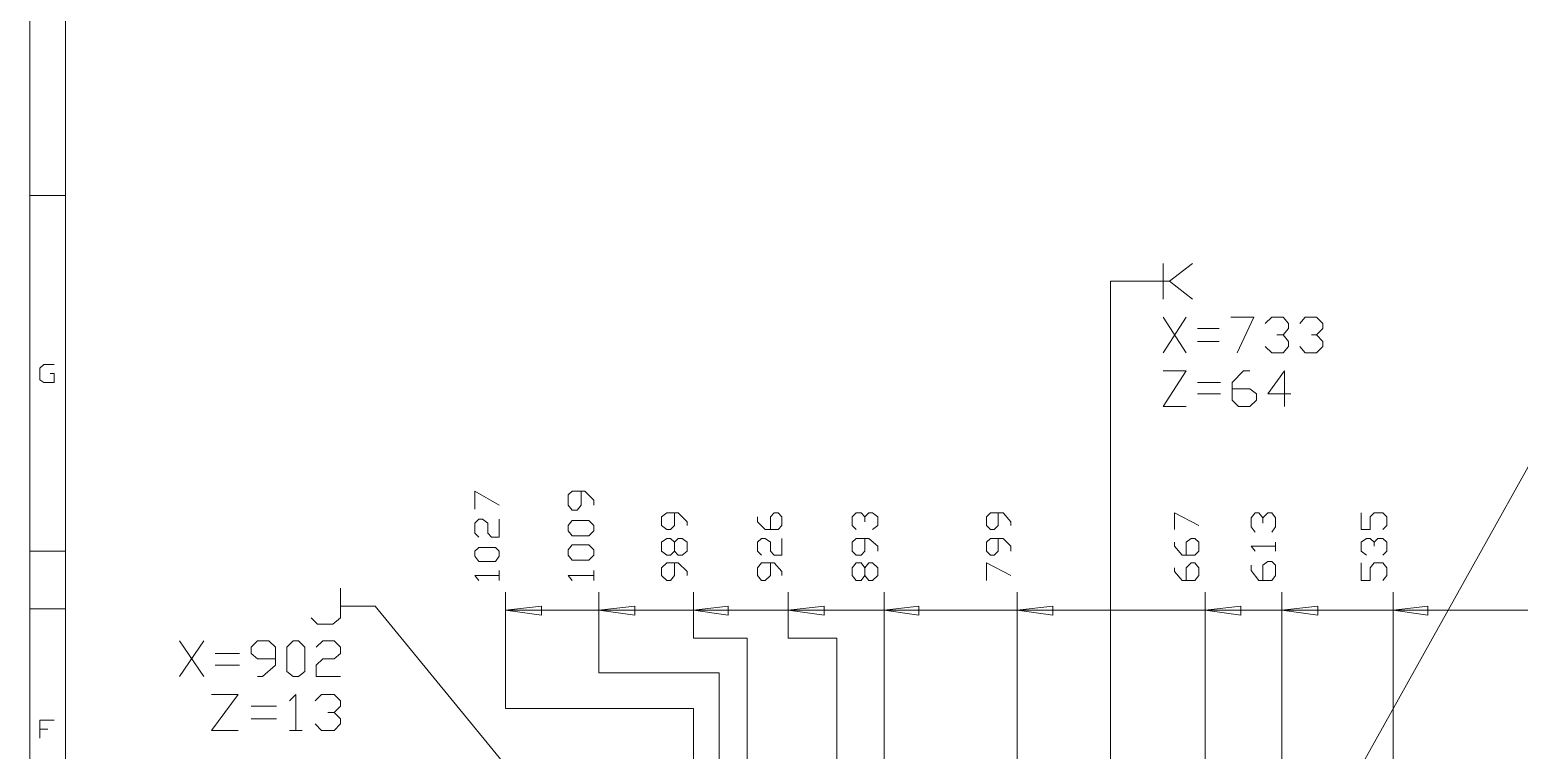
# Model space of a CAD drawing. Header units: millimetres. Extents: x 0.2 to 11.3, y 0.2 to 8.
# Drawn here: x 0.25 to 2.191, y 2.788 to 3.726 of the extents above; entities that cross this region are included whole.
import ezdxf

# ---------------------------------------------------------------- set-up
doc = ezdxf.new("R2010")
doc.units = ezdxf.units.MM
doc.layers.add('PDF_几何图形', color=7, linetype='Continuous')

msp = doc.modelspace()

# ---------------------------------------------------------------- linework, layer by layer
at = {"layer": 'PDF_几何图形', "lineweight": 13}
for points in [[(11.2683, 0.2206), (11.2683, 8.0139), (0.25, 8.0139), (0.25, 0.2206)], [(11.2217, 7.9689), (11.2217, 0.2656), (0.2967, 0.2656), (0.2967, 7.9689)], [(0.985, 3.0739), (0.9783, 3.0672), (0.9567, 3.0672), (0.9517, 3.0739), (0.9517, 3.0806), (0.9567, 3.0872), (0.9783, 3.0872), (0.985, 3.0806)], [(0.8617, 3.0406), (0.8617, 3.0472), (0.8567, 3.0522), (0.835, 3.0522), (0.83, 3.0472), (0.83, 3.0406), (0.835, 3.0339), (0.8567, 3.0339)], [(0.985, 3.0422), (0.9783, 3.0356), (0.9567, 3.0356), (0.9517, 3.0422), (0.9517, 3.0489), (0.9567, 3.0556), (0.9783, 3.0556), (0.985, 3.0489)], [(0.9167, 2.9639), (0.87, 2.9706), (0.9167, 2.9756)], [(1.0383, 2.9639), (0.9917, 2.9706), (1.0383, 2.9756)], [(1.16, 2.9639), (1.115, 2.9706), (1.16, 2.9756)], [(1.285, 2.9639), (1.2383, 2.9706), (1.285, 2.9756)], [(1.4083, 2.9639), (1.3633, 2.9706), (1.4083, 2.9756)], [(1.5833, 2.9639), (1.5367, 2.9706), (1.5833, 2.9756)], [(1.8283, 2.9639), (1.7817, 2.9706), (1.8283, 2.9756)], [(1.9283, 2.9639), (1.8817, 2.9706), (1.9283, 2.9756)], [(2.0717, 2.9639), (2.0267, 2.9706), (2.0717, 2.9756)], [(0.5933, 2.8839), (0.6, 2.8839), (0.6083, 2.8906), (0.6083, 2.9222), (0.6, 2.9306), (0.5933, 2.9306), (0.585, 2.9222), (0.585, 2.8906)]]:
    msp.add_lwpolyline(points, close=True, dxfattribs=at)
for points in [[(0.2967, 3.5106), (0.25, 3.5106)], [(1.7267, 3.3756), (1.7267, 3.4222)], [(1.765, 3.3756), (1.735, 3.3989), (1.7267, 3.3989), (1.735, 3.3989), (1.765, 3.4222)], [(1.7267, 3.3989), (1.6583, 3.3989), (1.6583, 2.2856)], [(1.7567, 3.3522), (1.7267, 3.3056)], [(1.7567, 3.3056), (1.7267, 3.3522)], [(1.815, 3.3522), (1.845, 3.3522), (1.8233, 3.3056)], [(1.86, 3.3439), (1.8683, 3.3522), (1.8833, 3.3522), (1.89, 3.3439), (1.89, 3.3372), (1.8833, 3.3289), (1.875, 3.3289), (1.8833, 3.3289), (1.89, 3.3206), (1.89, 3.3139), (1.8833, 3.3056), (1.8683, 3.3056), (1.86, 3.3139)], [(1.905, 3.3439), (1.9117, 3.3522), (1.9267, 3.3522), (1.935, 3.3439), (1.935, 3.3372), (1.9267, 3.3289), (1.92, 3.3289), (1.9267, 3.3289), (1.935, 3.3206), (1.935, 3.3139), (1.9267, 3.3056), (1.9117, 3.3056), (1.905, 3.3139)], [(1.7717, 3.3372), (1.8, 3.3372)], [(1.8, 3.3206), (1.7717, 3.3206)], [(0.2817, 3.2789), (0.2767, 3.2789), (0.2817, 3.2789), (0.2817, 3.2672), (0.2683, 3.2672), (0.2633, 3.2706), (0.2633, 3.2856), (0.2683, 3.2906), (0.2817, 3.2906)], [(1.7567, 3.2356), (1.7267, 3.2356), (1.7567, 3.2822), (1.7267, 3.2822)], [(1.8167, 3.2589), (1.84, 3.2589), (1.8483, 3.2522), (1.8483, 3.2439), (1.84, 3.2356), (1.825, 3.2356), (1.8167, 3.2439), (1.8167, 3.2672), (1.8317, 3.2822), (1.84, 3.2822)], [(1.885, 3.2356), (1.885, 3.2822), (1.8633, 3.2522), (1.8933, 3.2522)], [(2.3183, 3.2839), (2.2733, 3.2839), (1.8817, 2.5822), (1.87, 2.5772), (1.87, 2.5639)], [(1.7717, 3.2672), (1.8017, 3.2672)], [(1.8017, 3.2522), (1.7717, 3.2522)], [(0.83, 3.1022), (0.83, 3.1256), (0.8617, 3.1072)], [(0.985, 3.1072), (0.985, 3.1139), (0.9733, 3.1256), (0.9567, 3.1256), (0.9517, 3.1206), (0.9517, 3.1072), (0.9567, 3.1006), (0.9633, 3.1006), (0.9683, 3.1072), (0.9683, 3.1256)], [(0.835, 3.0656), (0.83, 3.0706), (0.83, 3.0839), (0.835, 3.0889), (0.84, 3.0889), (0.8467, 3.0839), (0.8467, 3.0706), (0.8517, 3.0656), (0.8617, 3.0656), (0.8617, 3.0889)], [(1.1067, 3.0806), (1.1067, 3.0856), (1.095, 3.0972), (1.08, 3.0972), (1.0733, 3.0922), (1.0733, 3.0806), (1.08, 3.0756), (1.085, 3.0756), (1.09, 3.0806), (1.09, 3.0972)], [(1.215, 3.0756), (1.215, 3.0922), (1.22, 3.0972), (1.225, 3.0972), (1.23, 3.0922), (1.23, 3.0806), (1.225, 3.0756), (1.2083, 3.0756), (1.1983, 3.0856), (1.1983, 3.0922)], [(1.3267, 3.0756), (1.3217, 3.0806), (1.3217, 3.0922), (1.3267, 3.0972), (1.3333, 3.0972), (1.3383, 3.0922), (1.3383, 3.0856), (1.3383, 3.0922), (1.3433, 3.0972), (1.3483, 3.0972), (1.355, 3.0922), (1.355, 3.0806), (1.3483, 3.0756)], [(1.5283, 3.0806), (1.5283, 3.0856), (1.5183, 3.0972), (1.5017, 3.0972), (1.4967, 3.0922), (1.4967, 3.0806), (1.5017, 3.0756), (1.5067, 3.0756), (1.5117, 3.0806), (1.5117, 3.0972)], [(1.7417, 3.0756), (1.7417, 3.0972), (1.7733, 3.0806)], [(1.8467, 3.0722), (1.8417, 3.0789), (1.8417, 3.0906), (1.8467, 3.0972), (1.8517, 3.0972), (1.8567, 3.0906), (1.8567, 3.0839), (1.8567, 3.0906), (1.8633, 3.0972), (1.8683, 3.0972), (1.8733, 3.0906), (1.8733, 3.0789), (1.8683, 3.0722)], [(2.0133, 3.0756), (2.0183, 3.0806), (2.0183, 3.0922), (2.0133, 3.0972), (2.0017, 3.0972), (1.9967, 3.0922), (1.9967, 3.0756), (1.985, 3.0756), (1.985, 3.0972)], [(0.2967, 3.0472), (0.25, 3.0472)], [(1.09, 3.0472), (1.085, 3.0422), (1.08, 3.0422), (1.0733, 3.0472), (1.0733, 3.0589), (1.08, 3.0639), (1.085, 3.0639), (1.09, 3.0589), (1.09, 3.0472), (1.095, 3.0422), (1.1, 3.0422), (1.1067, 3.0472), (1.1067, 3.0589), (1.1, 3.0639), (1.095, 3.0639), (1.09, 3.0589)], [(1.2033, 3.0422), (1.1983, 3.0472), (1.1983, 3.0589), (1.2033, 3.0639), (1.2083, 3.0639), (1.215, 3.0589), (1.215, 3.0472), (1.22, 3.0422), (1.23, 3.0422), (1.23, 3.0639)], [(1.355, 3.0472), (1.355, 3.0539), (1.3433, 3.0639), (1.3267, 3.0639), (1.3217, 3.0589), (1.3217, 3.0472), (1.3267, 3.0422), (1.3333, 3.0422), (1.3383, 3.0472), (1.3383, 3.0639)], [(1.5283, 3.0472), (1.5283, 3.0539), (1.5183, 3.0639), (1.5017, 3.0639), (1.4967, 3.0589), (1.4967, 3.0472), (1.5017, 3.0422), (1.5067, 3.0422), (1.5117, 3.0472), (1.5117, 3.0639)], [(1.7567, 3.0422), (1.7567, 3.0589), (1.7633, 3.0639), (1.7683, 3.0639), (1.7733, 3.0589), (1.7733, 3.0472), (1.7683, 3.0422), (1.7517, 3.0422), (1.7417, 3.0539), (1.7417, 3.0589)], [(1.8467, 3.0472), (1.8417, 3.0539), (1.8733, 3.0539), (1.8733, 3.0589), (1.8733, 3.0472)], [(2.0133, 3.0422), (2.0183, 3.0472), (2.0183, 3.0589), (2.0133, 3.0639), (2.0067, 3.0639), (2.0017, 3.0589), (2.0017, 3.0539), (2.0017, 3.0589), (1.9967, 3.0639), (1.9917, 3.0639), (1.985, 3.0589), (1.985, 3.0472), (1.9917, 3.0422)], [(1.1067, 3.0156), (1.1067, 3.0206), (1.095, 3.0322), (1.08, 3.0322), (1.0733, 3.0256), (1.0733, 3.0156), (1.08, 3.0089), (1.085, 3.0089), (1.09, 3.0156), (1.09, 3.0322)], [(1.23, 3.0156), (1.23, 3.0206), (1.22, 3.0322), (1.2033, 3.0322), (1.1983, 3.0256), (1.1983, 3.0156), (1.2033, 3.0089), (1.2083, 3.0089), (1.215, 3.0156), (1.215, 3.0322)], [(1.3383, 3.0256), (1.3433, 3.0322), (1.3483, 3.0322), (1.355, 3.0256), (1.355, 3.0156), (1.3483, 3.0089), (1.3433, 3.0089), (1.3383, 3.0156), (1.3383, 3.0256), (1.3333, 3.0322), (1.3267, 3.0322), (1.3217, 3.0256), (1.3217, 3.0156), (1.3267, 3.0089), (1.3333, 3.0089), (1.3383, 3.0156)], [(1.4967, 3.0089), (1.4967, 3.0322), (1.5283, 3.0156)], [(1.7567, 3.0089), (1.7567, 3.0256), (1.7633, 3.0322), (1.7683, 3.0322), (1.7733, 3.0256), (1.7733, 3.0156), (1.7683, 3.0089), (1.7517, 3.0089), (1.7417, 3.0206), (1.7417, 3.0256)], [(1.8567, 3.0089), (1.8567, 3.0289), (1.8633, 3.0339), (1.8683, 3.0339), (1.8733, 3.0289), (1.8733, 3.0156), (1.8683, 3.0089), (1.8517, 3.0089), (1.8417, 3.0222), (1.8417, 3.0289)], [(2.0133, 3.0089), (2.0183, 3.0156), (2.0183, 3.0256), (2.0133, 3.0322), (2.0017, 3.0322), (1.9967, 3.0256), (1.9967, 3.0089), (1.985, 3.0089), (1.985, 3.0322)], [(0.835, 3.0089), (0.83, 3.0156), (0.8617, 3.0156), (0.8617, 3.0089), (0.8617, 3.0222)], [(0.9567, 3.0089), (0.9517, 3.0156), (0.985, 3.0156), (0.985, 3.0089), (0.985, 3.0222)], [(0.655, 2.9989), (0.655, 2.9606), (0.645, 2.9522), (0.625, 2.9522), (0.6167, 2.9606)], [(0.87, 2.9939), (0.87, 2.8422), (1.115, 2.8422), (1.115, 2.5156), (1.115, 2.3256)], [(0.9917, 2.9939), (0.9917, 2.8889), (1.1483, 2.8889), (1.1483, 2.7572)], [(1.115, 2.9939), (1.115, 2.9339), (1.185, 2.9339), (1.185, 2.7372), (1.185, 2.4672)], [(1.2383, 2.9939), (1.2383, 2.9339), (1.3017, 2.9339), (1.3017, 2.1856)], [(1.3633, 2.9939), (1.3633, 2.4572), (1.3733, 2.4572)], [(1.5367, 2.9939), (1.5367, 2.4506)], [(1.7817, 2.9939), (1.7817, 2.4506)], [(1.8817, 2.9939), (1.8817, 2.5822), (1.8933, 2.5772), (1.8933, 2.5639)], [(2.0267, 2.9939), (2.0267, 2.4506)], [(0.2967, 2.9722), (0.25, 2.9722)], [(1.3367, 2.1989), (0.7, 2.9756), (0.655, 2.9756)], [(3.2433, 2.9706), (0.87, 2.9706)], [(0.4767, 2.9306), (0.445, 2.8839)], [(0.4767, 2.8839), (0.445, 2.9306)], [(0.4917, 2.9139), (0.5233, 2.9139)], [(0.5467, 2.8839), (0.5533, 2.8839), (0.57, 2.8989), (0.57, 2.9222), (0.5617, 2.9306), (0.5467, 2.9306), (0.5383, 2.9222), (0.5383, 2.9139), (0.5467, 2.9072), (0.57, 2.9072)], [(0.6233, 2.9222), (0.6317, 2.9306), (0.6467, 2.9306), (0.655, 2.9222), (0.655, 2.9139), (0.6467, 2.9072), (0.6317, 2.9072), (0.6233, 2.8989), (0.6233, 2.8839), (0.655, 2.8839)], [(0.5233, 2.8989), (0.4917, 2.8989)], [(0.5217, 2.8139), (0.4867, 2.8139), (0.5217, 2.8606), (0.4867, 2.8606)], [(0.5883, 2.8522), (0.5967, 2.8606), (0.5967, 2.8139), (0.5883, 2.8139), (0.605, 2.8139)], [(0.6217, 2.8522), (0.63, 2.8606), (0.6467, 2.8606), (0.655, 2.8522), (0.655, 2.8456), (0.6467, 2.8372), (0.6383, 2.8372), (0.6467, 2.8372), (0.655, 2.8289), (0.655, 2.8222), (0.6467, 2.8139), (0.63, 2.8139), (0.6217, 2.8222)], [(0.5383, 2.8456), (0.5717, 2.8456)], [(0.2817, 2.8272), (0.2633, 2.8272), (0.2633, 2.8039)], [(0.2733, 2.8156), (0.2633, 2.8156)], [(0.5717, 2.8289), (0.5383, 2.8289)]]:
    msp.add_lwpolyline(points, dxfattribs=at)

doc.saveas('drawing.dxf')
